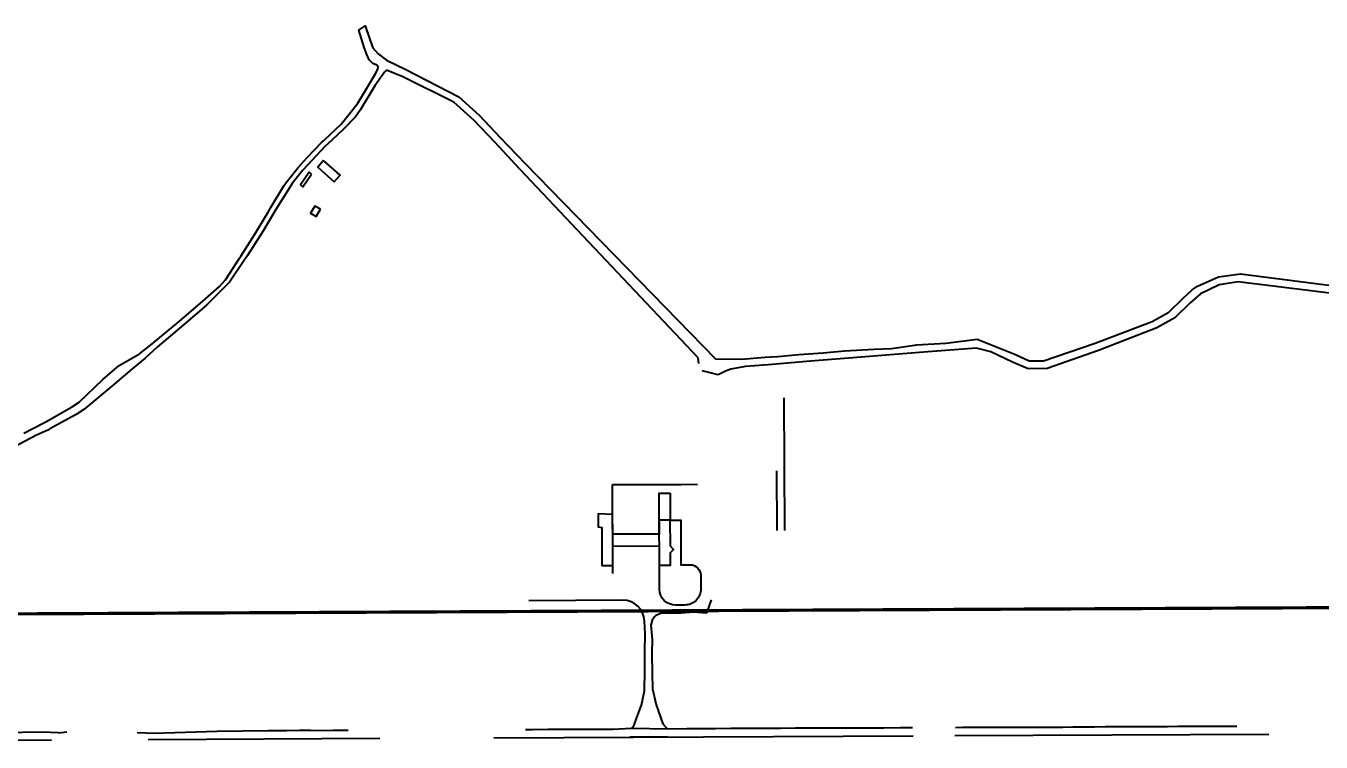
# Model space of a CAD drawing. Header units: metres. Extents: x 428 to 1115, y -4076 to 3914.
# Drawn here: x 932.054 to 933.099, y -368.745 to -368.167 of the extents above; entities that cross this region are included whole.
import ezdxf

# ---------------------------------------------------------------- set-up
doc = ezdxf.new("R2010")
doc.units = ezdxf.units.M
doc.header["$MEASUREMENT"] = 0
for name, color, linetype, lineweight in [('C-BLDG', 253, 'Continuous', 5), ('C-CLER-AERO', 253, 'Continuous', 5), ('C-ROAD-AIRF', 253, 'Continuous', 5), ('C-ROAD-LAND', 253, 'Continuous', 9), ('C-RUNN', 253, 'Continuous', 5), ('C-SHLD', 253, 'Continuous', 5)]:
    doc.layers.add(name, color=color, linetype=linetype, lineweight=lineweight)
doc.styles.add('ADPI R', font='swiss.ttf')
doc.linetypes.add('OLS', pattern='A,4,-2,4,-2,["OLS",ADPI R,S=1.2,R=0,X=-1.7,Y=-0.5],-2,4,-2,4,-2', length=26)

msp = doc.modelspace()

# ---------------------------------------------------------------- linework, layer by layer
at = {"layer": 'C-BLDG', "lineweight": 40}
for points in [[(932.2945, -368.2755), (932.2899, -368.2809), (932.3032, -368.2929), (932.3079, -368.2875)], [(932.285, -368.2865), (932.2829, -368.2851), (932.276, -368.2953), (932.278, -368.2967)], [(932.2921, -368.3149), (932.2876, -368.3123), (932.2842, -368.3181), (932.2886, -368.3207)], [(932.5743, -368.5658), (932.5654, -368.5659), (932.5654, -368.5771), (932.528, -368.5772), (932.5278, -368.5613), (932.5162, -368.5608), (932.5161, -368.5713), (932.519, -368.5716), (932.5192, -368.6023), (932.5281, -368.6023), (932.528, -368.5869), (932.5654, -368.5866), (932.5655, -368.6021), (932.5744, -368.6022), (932.5744, -368.5919), (932.5769, -368.5894), (932.5744, -368.5869)]]:
    msp.add_lwpolyline(points, close=True, dxfattribs=at)
at = {"layer": 'C-CLER-AERO', "linetype": 'OLS', "lineweight": 40, "const_width": 0.0026, "flags": 128}
msp.add_lwpolyline([(931.3079, -368.6449), (933.9504, -368.6324), (933.9515, -368.875), (931.309, -368.8875), (931.3079, -368.6449)], close=True, dxfattribs=at)
at = {"layer": 'C-ROAD-AIRF', "lineweight": 40}
for p, q in [((932.666, -368.4672), (932.6666, -368.5741)), ((932.6605, -368.5741), (932.6602, -368.526)), ((932.5277, -368.5371), (932.5832, -368.5369)), ((932.5281, -368.6088), (932.5277, -368.5371)), ((932.5832, -368.5369), (932.5964, -368.5368)), ((932.5721, -368.7407), (932.5418, -368.7409))]:
    msp.add_line(p, q, dxfattribs=at)
msp.add_lwpolyline([(932.5742, -368.5439), (932.5743, -368.5658), (932.5828, -368.5659), (932.583, -368.6017), (932.5902, -368.6017, -0.414214), (932.5989, -368.6103), (932.599, -368.6213, -0.414241), (932.586, -368.6343), (932.5787, -368.6344, -0.414186), (932.5656, -368.6214), (932.5653, -368.5439)], format="xyb", close=True, dxfattribs=at)
msp.add_lwpolyline([(932.543, -368.734), (932.5452, -368.7311), (932.5474, -368.7249), (932.551, -368.715), (932.5535, -368.7036), (932.5537, -368.6868), (932.5539, -368.6714), (932.554, -368.6578), (932.5535, -368.6471, 0.404374), (932.5361, -368.6304), (932.4602, -368.6308)], format="xyb", dxfattribs=at)
for points in [[(932.6039, -368.6408), (932.6077, -368.6302)], [(932.6039, -368.6408), (932.5932, -368.6399), (932.5832, -368.6407), (932.5758, -368.6408), (932.5682, -368.6408), (932.5671, -368.6408), (932.5625, -368.6431), (932.5617, -368.6439), (932.5597, -368.6465), (932.5587, -368.6505), (932.5597, -368.6619), (932.5596, -368.6733), (932.5597, -368.6895), (932.5599, -368.7019), (932.563, -368.7147), (932.5684, -368.7301), (932.5704, -368.7326), (932.5725, -368.7343)]]:
    msp.add_lwpolyline(points, dxfattribs=at)
at = {"layer": 'C-ROAD-LAND', "lineweight": 40}
for p, q in [((932.3437, -368.2042), (932.3361, -368.2154)), ((932.3455, -368.2026), (932.3437, -368.2042)), ((932.3586, -368.2081), (932.3455, -368.2026)), ((932.3996, -368.2286), (932.3586, -368.2081)), ((932.3361, -368.2154), (932.3242, -368.2351)), ((932.4162, -368.2433), (932.3996, -368.2286)), ((932.3204, -368.2403), (932.3108, -368.2503)), ((932.3242, -368.2351), (932.3204, -368.2403)), ((932.3108, -368.2503), (932.3012, -368.2591)), ((932.4327, -368.2607), (932.4162, -368.2433)), ((932.3012, -368.2591), (932.2957, -368.2643)), ((932.4531, -368.2827), (932.4327, -368.2607)), ((932.2957, -368.2643), (932.2853, -368.2752)), ((932.2778, -368.2835), (932.2693, -368.2942)), ((932.2853, -368.2752), (932.2778, -368.2835)), ((932.5969, -368.4348), (932.4531, -368.2827)), ((932.2693, -368.2942), (932.2663, -368.2989)), ((932.2663, -368.2989), (932.2561, -368.3152)), ((932.2561, -368.3152), (932.2533, -368.3197)), ((932.2533, -368.3197), (932.2456, -368.3329)), ((932.2456, -368.3329), (932.2332, -368.3523)), ((932.2302, -368.3565), (932.2188, -368.3738)), ((932.2332, -368.3523), (932.2302, -368.3565)), ((932.2188, -368.3738), (932.2001, -368.3922)), ((933.0173, -368.3758), (933.0022, -368.3832)), ((933.0324, -368.3734), (933.0173, -368.3758)), ((933.1252, -368.3851), (933.0324, -368.3734)), ((933.0022, -368.3832), (932.9934, -368.3906)), ((932.2001, -368.3922), (932.1816, -368.4081)), ((932.9934, -368.3906), (932.9814, -368.4024)), ((932.1816, -368.4081), (932.1606, -368.4259)), ((932.9814, -368.4024), (932.967, -368.4107)), ((932.967, -368.4107), (932.9198, -368.429)), ((932.1606, -368.4259), (932.1508, -368.4351)), ((932.7822, -368.43), (932.7417, -368.4333)), ((932.8213, -368.4269), (932.7822, -368.43)), ((932.8331, -368.4301), (932.8213, -368.4269)), ((932.8505, -368.4382), (932.8331, -368.4301)), ((932.9198, -368.429), (932.8783, -368.4434)), ((932.1508, -368.4351), (932.1401, -368.4438)), ((932.5975, -368.4393), (932.5969, -368.4348)), ((932.6532, -368.4405), (932.635, -368.4417)), ((932.6875, -368.4376), (932.6532, -368.4405)), ((932.7181, -368.435), (932.6875, -368.4376)), ((932.7417, -368.4333), (932.7181, -368.435)), ((932.8632, -368.4437), (932.8505, -368.4382)), ((932.1401, -368.4438), (932.1238, -368.4576)), ((932.6131, -368.4485), (932.6, -368.4454)), ((932.619, -368.4456), (932.6131, -368.4485)), ((932.6233, -368.444), (932.619, -368.4456)), ((932.635, -368.4417), (932.6233, -368.444)), ((932.8783, -368.4434), (932.8632, -368.4437)), ((932.1238, -368.4576), (932.1013, -368.4765)), ((932.0949, -368.4804), (932.0737, -368.4922)), ((932.1013, -368.4765), (932.0949, -368.4804)), ((932.0737, -368.4922), (932.0722, -368.4932)), ((932.0631, -368.4973), (932.0164, -368.5218)), ((932.0722, -368.4932), (932.0631, -368.4973))]:
    msp.add_line(p, q, dxfattribs=at)
msp.add_lwpolyline([(932.0528, -368.4956), (932.06, -368.4917), (932.0699, -368.4867), (932.0913, -368.4747), (932.0975, -368.4706), (932.1165, -368.4523), (932.1298, -368.4411), (932.1462, -368.4316), (932.1564, -368.4236), (932.1781, -368.4056), (932.1973, -368.3891), (932.2107, -368.3772), (932.2156, -368.3718), (932.2267, -368.3545), (932.2278, -368.3529), (932.2393, -368.335), (932.2417, -368.3309), (932.2498, -368.3174), (932.2523, -368.3129), (932.2627, -368.2961), (932.2644, -368.2933), (932.274, -368.2811), (932.2814, -368.2731), (932.2933, -368.2609), (932.2946, -368.2597), (932.2957, -368.2586), (932.3088, -368.2462), (932.3222, -368.2293), (932.3368, -368.2052), (932.3385, -368.2017), (932.3386, -368.2002), (932.3375, -368.1987), (932.3345, -368.1972), (932.3315, -368.1943), (932.3294, -368.19), (932.3274, -368.1843), (932.3232, -368.1703), (932.3281, -368.167), (932.332, -368.178), (932.3344, -368.1846), (932.3388, -368.1894), (932.3453, -368.1947), (932.3604, -368.2019), (932.4037, -368.2242), (932.4202, -368.2389), (932.4372, -368.2571), (932.4574, -368.2781), (932.6108, -368.4355), (932.6319, -368.4359), (932.651, -368.4344), (932.6611, -368.4336), (932.678, -368.4322), (932.6977, -368.4307), (932.715, -368.4291), (932.7389, -368.4278), (932.7528, -368.4273), (932.7734, -368.4244), (932.7824, -368.4238), (932.7966, -368.4229), (932.822, -368.4198), (932.853, -368.432), (932.864, -368.4371), (932.8755, -368.4373), (932.9171, -368.4229), (932.9631, -368.4054), (932.9765, -368.398), (932.9881, -368.3867), (932.9955, -368.3799), (932.9997, -368.377), (933.0167, -368.3695), (933.0345, -368.3669), (933.1306, -368.3793)], dxfattribs=at)
at = {"layer": 'C-RUNN', "lineweight": 40, "ltscale": 0.1}
for points in [[(931.7529, -368.7446), (932.075, -368.7431)], [(932.1531, -368.7427), (932.3401, -368.7418)], [(932.432, -368.7414), (932.7704, -368.7398)], [(932.8039, -368.7396), (933.0573, -368.7384)]]:
    msp.add_lwpolyline(points, dxfattribs=at)
at = {"layer": 'C-SHLD', "lineweight": 40}
for points in [[(932.7698, -368.7333), (932.76, -368.7334), (932.7466, -368.7335), (932.7372, -368.7336), (932.725, -368.7336), (932.7143, -368.7336), (932.7041, -368.7336), (932.6953, -368.7337), (932.6869, -368.7337), (932.6754, -368.7337), (932.6636, -368.7339), (932.6506, -368.7339), (932.6355, -368.7339), (932.6232, -368.734), (932.6107, -368.7342), (932.5989, -368.7342), (932.5877, -368.7342), (932.5725, -368.7343), (932.543, -368.734), (932.5283, -368.7346), (932.518, -368.7346), (932.5075, -368.7346), (932.494, -368.7347), (932.4852, -368.7347), (932.4755, -368.7347), (932.4632, -368.7349), (932.4575, -368.7349)], [(933.0314, -368.7322), (933.0252, -368.7323), (933.0158, -368.7323), (933.0071, -368.7323), (932.9994, -368.7324), (932.9917, -368.7324), (932.9838, -368.7324), (932.9754, -368.7325), (932.9672, -368.7325), (932.9593, -368.7325), (932.9514, -368.7326), (932.9434, -368.7326), (932.9355, -368.7326), (932.9256, -368.7326), (932.9166, -368.7328), (932.9081, -368.7328), (932.8991, -368.7329), (932.8911, -368.733), (932.8831, -368.7331), (932.8758, -368.7331), (932.867, -368.733), (932.8591, -368.7331), (932.8512, -368.7331), (932.8428, -368.7331), (932.8338, -368.7332), (932.8258, -368.7331), (932.81, -368.7332), (932.8044, -368.7333)], [(932.0807, -368.7373), (932.0679, -368.7369), (932.0354, -368.7373), (931.9856, -368.7389), (931.9357, -368.7382), (931.8857, -368.7378), (931.7856, -368.7379), (931.7749, -368.738), (931.7626, -368.7379), (931.7538, -368.7379)], [(932.0807, -368.7373), (932.0876, -368.7365)], [(932.3144, -368.7356), (932.3023, -368.7356), (932.2936, -368.7357), (932.284, -368.7356), (932.2751, -368.7356), (932.2646, -368.7358), (932.2503, -368.7358), (932.2503, -368.7358), (932.2085, -368.7363), (932.1577, -368.7378), (932.1443, -368.7375)]]:
    msp.add_lwpolyline(points, dxfattribs=at)

doc.saveas('drawing.dxf')
